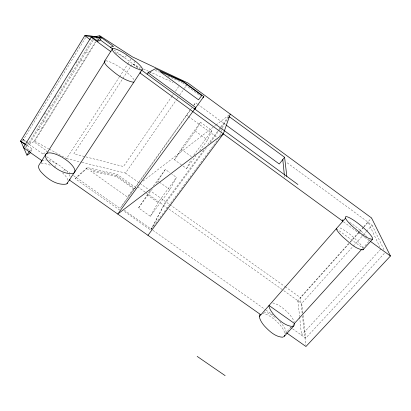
<?xml version="1.0" encoding="UTF-8"?>
<svg xmlns="http://www.w3.org/2000/svg" width="411" height="411" viewBox="0 0 411 411"><rect width="100%" height="100%" fill="white"/><g stroke="black" fill="none" stroke-linecap="round" stroke-linejoin="round"><path stroke-width="0.31" stroke-dasharray="2.06 1.54" d="M219.772 135.548L221.103 131.982M221.324 131.386L222.212 129.008M222.433 128.412L224.206 123.66M199.72 150.709L207.591 140.002L211.876 130.549L200.476 122.226L181.051 149.136L174.5 159.843L182.566 165.648M183.07 166.013L186.594 168.551L191.146 159.514M124.322 210.17L151.34 229.225L163.835 205.408L206.738 147.313M149.691 191.13L138.569 207.961L150.334 216.284L169.918 189.625L176.463 177.429L171.911 174.161M150.334 216.284L158.055 202.546L176.463 177.429M174.5 159.843L195.297 131.058L200.476 122.226M22.23 140.331L23.35 139.73L85.668 37.535M44.532 114.417L45.539 112.784M49.217 106.788L50.553 104.61M54.904 97.525L56.24 95.342M60.587 88.257L61.927 86.079M70.286 72.454L72.629 68.637M75.973 63.186L78.316 59.374M26.34 144.636L28.539 143.393L92.501 39.369M93.23 40.309L29.176 144.343L44.023 154.813M95.496 41.794L33.759 141.723L47.311 151.294L43.006 154.094M96.816 39.651L97.479 38.583M29.196 150.349L24.48 147.03L34.704 141.184L95.809 42.338M30.882 151.567L32.407 149.106L27.229 145.458L28.642 143.162L27.599 142.427M156.473 183.152L165.33 169.445L169.887 172.707M54.54 167.267L56.769 163.799L46.063 156.252M126.48 55.398L124.867 57.91L113.79 49.803M49.228 149.126L66.546 158.589L119.169 77.325M119.519 76.785L127.533 64.409M127.883 63.869L131.017 59.025M63.726 170.858L64.686 169.378L69.901 173.052M135.219 61.059L133.267 64.054L140.192 69.115M119.822 210.119L75.3 178.749L76.153 177.465L87.307 167.585L117.099 174.31L135.538 187.411M75.3 178.749L86.495 168.803L87.307 167.585M86.495 168.803L116.308 175.461L117.099 174.31M172.183 95.958L123.444 166.532L73.888 153.791L132.363 63.89L140.505 67.615M172.543 95.429L173.272 94.376M175.456 91.216L179.458 85.426M82.056 162.402L125.489 173.077L176.72 99.385M177.084 98.856L177.814 97.803M179.643 95.172L184.036 88.858M184.4 88.329L186.599 85.175M190.617 109.352L120.685 207.606L136.56 186.019L190.838 109.496M193.792 105.329L195.641 102.724L197.167 103.849M153.416 185.967L165.33 169.445M138.569 207.961L152.368 188.839M193.792 155.199L211.876 130.549M186.594 168.551L195.97 155.805M203.656 150.149L165.648 201.657L150.734 230.042L123.3 210.704M207.832 144.482L218.477 130.056M218.858 129.542L220.378 127.482M220.758 126.968L228.737 116.149M210.16 142.684L219.269 130.344M219.649 129.83L221.169 127.775M221.55 127.261L228.244 118.193M151.34 229.225L218.277 139.031M191.002 108.843L191.773 107.826M193.704 105.273L195.641 102.724M302.172 313.434L300.359 297.538L348.523 243.692M350.229 241.786L359.183 231.783M359.61 231.306L363.442 227.016M363.869 226.538L371.544 217.964M297.323 301.402L363.447 227.514M363.874 227.036L368.158 222.253L379.743 246.841M302.815 312.884L301.71 303.421L352.802 246.636M353.229 246.158L362.677 235.657M363.103 235.179L366.109 231.84M366.54 231.362L372.119 225.161L286.41 162.247M291.127 327.094L284.792 334.076L284.751 333.121A16.332 5.995 42.3 0 0 273.813 318.926L270.572 316.619A16.332 5.995 42.3 0 0 262.763 313.536M292.786 325.271L294.029 323.904M336.316 228.701L362.892 248.064L370.342 239.86M380.822 249.128L301.53 335.135L299.66 317.297M292.632 328.862L305.758 338.119L385.271 252.38M143.049 181.071L215.554 125.381M216.063 124.995L229.246 114.869M42.102 160.819L42.919 160.29A16.949 6.437 32.1 0 1 46.453 160.074M29.72 150.719L32.407 149.106M149.774 72.701L152.984 70.939M22.353 140.089L23.448 139.499L27.08 142.062M38.11 129.84L42.564 127.477M42.713 122.36L47.101 120.13M80.453 61.064L84.25 59.991M85.498 52.875L89.213 51.961M66.546 158.589L81.435 162.247M155.168 70.322L159.232 72.182M167.94 76.158L181.873 82.519M143.413 68.94L148.643 71.334M149.224 71.601L173.062 82.498M34.704 141.184L48.668 148.818M152.907 230.33L265.419 309.673M265.943 310.043L272.745 314.841M290.541 327.387L292.108 328.492M23.35 139.73L25.944 141.559M26.463 141.929L28.539 143.393M73.548 175.625L120.706 208.875M125.489 173.077L139.488 183.039M140.002 183.409L148.725 189.61M149.234 189.98L284.695 286.39M285.213 286.76L300.359 297.538M137.587 186.753L145.309 192.24M145.823 192.605L168.531 208.747M169.049 209.117L283.318 290.346M283.837 290.716L301.71 303.421M147.087 194.747L158.055 202.546M116.308 175.461L135.758 189.276M275.139 317.431L271.892 315.124A16.353 5.954 42.3 0 0 264.088 312.026M157.968 181.087L159.006 181.826M159.525 182.201L169.918 189.625M181.051 149.136L192.281 157.254M186.363 114.962L187.899 116.082M188.413 116.457L217.121 137.397M195.297 131.058L207.591 140.002M96.626 38.557L97.623 39.286M343.637 221.955L361.197 234.784M361.716 235.164L369.463 240.825M182.453 82.786L200.373 95.948M197.681 104.219L225.752 124.79M62.441 172.831L63.597 173.853A16.908 6.525 32 0 1 67.882 180.188M372.119 225.161L384.449 250.679M23.448 139.499L24.999 143.007M26.037 145.35L27.845 149.445M369.551 240.728L369.237 239.998A17.545 3.19 39.6 0 0 368.724 239.202M362.892 248.064L362.605 247.314A17.447 3.427 39.8 0 0 352.006 236.032A17.447 3.427 39.8 0 0 338.89 227.447M303.107 315.407L305.758 338.119M302.465 315.977L305.81 345.225M297.924 300.729L299.593 316.66M284.448 175.81L284.571 177.059M286.159 332.571L286.118 331.615A16.353 5.954 42.3 0 0 278.709 320.565M48.914 160.537A16.949 6.437 32.1 0 1 55.619 163.141L59.354 165.279L65.847 170.401A16.949 6.437 32.1 0 1 67.866 172.635M69.233 174.603A16.949 6.437 32.1 0 1 70.163 176.72M105.786 60.823A18.125 3.74 34.5 0 1 121.759 68.601L125.442 71.298A18.125 3.74 34.5 0 1 133.991 79.76M115.311 52.654A18.233 3.468 34.7 0 1 123.685 57.124L134.546 65.097A18.233 3.468 34.7 0 1 137.279 67.645M139.894 70.79A18.233 3.468 34.7 0 1 140.305 71.586M272.678 302.933A16.471 5.703 42 0 1 285.285 310.177A16.471 5.703 42 0 1 294.245 322.044M349.694 222.392A17.545 3.19 39.6 0 1 365.415 235.251M365.841 235.703A17.545 3.19 39.6 0 1 367.018 237.019M41.198 163.701A16.908 6.525 32 0 1 50.697 165.381M133.513 188.726L127.369 197.013L90.713 171.068L116.241 176.463L133.513 188.726"/><path stroke-width="0.62" d="M372.443 239.366L372.685 238.519L371.991 236.967A17.586 3.093 39.5 0 0 356.712 222.346A17.586 3.093 39.5 0 0 345.307 217.368L345.815 218.791A17.586 3.093 39.5 0 0 352.438 226.389C358.515 231.229 364.531 238.067 372.443 239.366L362.923 249.842C354.97 248.953 348.913 241.945 342.933 237.111A17.447 3.427 39.8 0 1 336.522 229.395L336.316 228.701M362.923 249.842L363.226 248.927M147.96 235.313L223.337 133.873L230.258 114.088M260.127 314.364A16.332 5.995 42.3 0 0 259.593 315.288L259.516 317.241A16.332 5.995 42.3 0 0 264.294 325.851C269.143 331.004 275.005 336.712 282.439 337.22L284.052 336.583L293.793 325.872L294.523 324.52L294.44 323.447L361.598 249.487M284.309 336.116L284.833 335.181M23.324 147.688L91.098 37.226L91.997 37.077L97.566 41.151L99.626 40.751L101.538 37.668L86.998 35.351L84.784 35.685L20.55 141.24L25.806 144.939M20.714 140.968L26.951 155.194L29.412 151.217M97.566 41.151L99.493 38.028L101.538 37.668M30.578 152.06L29.659 153.539L26.951 155.194M45.934 154.084A17.036 6.257 32.3 0 0 47.399 160.388C53.8 167.544 63.222 174.639 73.297 173.519L74.617 172.44A17.036 6.257 32.3 0 0 67.347 160.793L63.849 158.307A17.036 6.257 32.3 0 0 47.445 153.128L45.934 154.084L39.127 164.862A16.908 6.525 32 0 0 40.468 171.295C46.741 178.508 56.302 185.551 66.315 184.107L67.676 182.967M133.955 81.995L133.431 82.262C123.254 80.202 114.695 73.107 107.189 66.248A18.125 3.74 34.5 0 1 104.594 61.172L112.419 48.781L113.559 48.519A18.269 3.375 34.8 0 1 125.617 54.113L136.498 62.107A18.269 3.375 34.8 0 1 142.381 69.68L141.451 70.096C131.325 67.563 122.817 60.515 115.172 53.677A18.269 3.375 34.8 0 1 112.419 48.781M41.141 162.35L41.783 161.328M46.643 153.637L105.154 61.008L104.594 61.172M67.044 183.496L141.949 69.87M147.097 74.17L148.083 72.685L155.522 68.663L183.357 81.481L203.851 96.544L202.936 97.828M194.84 109.095L195.862 107.661L148.083 72.685M203.851 96.544L117.741 214.049L223.337 133.873M228.608 117.7L229.343 116.703L284.607 157.305L286.827 176.386M284.607 157.305L279.269 164.004L226.266 125.17M259.552 316.326L345.579 218.123M94.124 36.728L99.858 35.783L132.414 56.872L188.063 83.068L371.544 217.964L390.45 256.002L305.954 346.499L286.678 332.936M69.978 179.473L69.351 179.997L260.898 314.79M140.377 72.716L139.94 72.922L342.861 221.226L342.604 220.455A17.545 3.19 39.6 0 1 343.041 219.746M293.793 325.872L292.226 326.447C284.787 325.723 278.951 320.03 273.998 314.898A16.471 5.703 42 0 1 269.03 306.39L269.035 305.501L294.44 323.447M110.266 47.224L113.498 46.422L99.128 35.906M99.493 38.028L84.784 35.685L90.353 39.754M197.177 356.394L225.141 375.649M20.648 141.004L25.903 144.708M23.391 147.652L42.102 160.819M95.588 36.487L96.6 37.226M100.14 39.821L112.784 49.068M141.672 70.199L297.929 184.508M91.098 37.226L110.991 51.765M370.568 241.473L390.45 256.002M282.789 159.591L284.381 175.184M201.755 95.552L198.534 99.837L159.802 71.422L183.553 82.174L201.755 95.552"/></g></svg>
